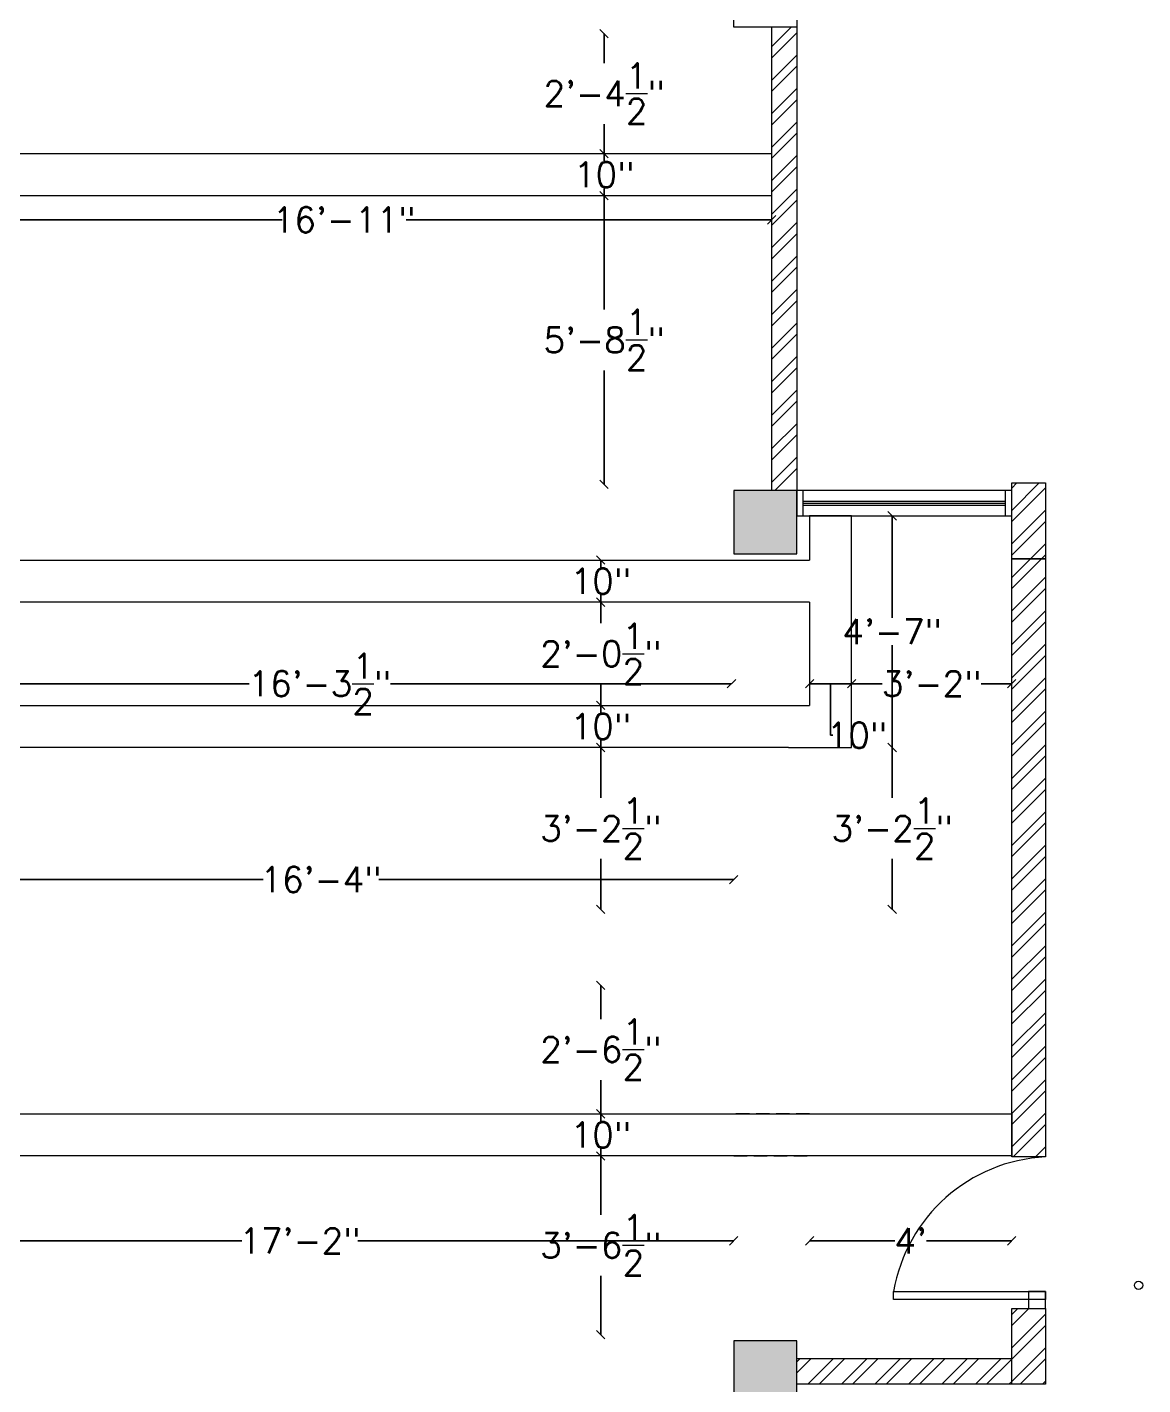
# Model space of a CAD drawing. Header units: inches. Extents: x 111501 to 134888, y 46021 to 52102.
# Drawn here: x 118326.3 to 118591.1, y 47638.9 to 47961.3 of the extents above; entities that cross this region are included whole.
import ezdxf

# ---------------------------------------------------------------- set-up
doc = ezdxf.new("R2010")
doc.units = ezdxf.units.IN
doc.header["$MEASUREMENT"] = 0
doc.linetypes.add('HIDDEN2', pattern=[4.7625, 3.175, -1.5875])
for name, color, linetype, lineweight in [('column', 252, 'Continuous', 9), ('dimension', 250, 'Continuous', 0), ('DOOR', 1, 'Continuous', 0), ('wall', 7, 'Continuous', 9), ('window', 140, 'Continuous', 15)]:
    doc.layers.add(name, color=color, linetype=linetype, lineweight=lineweight)
doc.layers.add('false ceiling', color=5, linetype='Continuous')
doc.styles.get("Standard").update_dxf_attribs({"font": 'txt.shx', "height": 6})
doc.dimstyles.new('Standard$0', dxfattribs={"dimtxt": 4, "dimasz": 2, "dimexe": 0.125, "dimexo": 0.125, "dimgap": 0.25, "dimtad": 0, "dimtih": 1, "dimtoh": 1, "dimdec": 1, "dimlfac": -1, "dimzin": 0, "dimdsep": 46, "dimlunit": 4, "dimtxsty": 'Standard', "dimblk": 'OBLIQUE', "dimblk1": 'DOTSMALL', "dimblk2": 'DOTSMALL', "dimcen": 0, "dimse1": 1, "dimse2": 1, "dimadec": 0, "dimazin": 0, "dimtfac": 1, "dimtdec": 1, "dimtofl": 0, "dimtmove": 0, "dimatfit": 3, "dimfxl": 1, "dimtolj": 1, "dimtzin": 0, "dimarcsym": 0})
pattern_1 = [(45, (19179.7154, 650.7016), (-3.97747564, 3.97747564), []), (45, (19182.367, 650.7016), (-3.97747564, 3.97747564), [])]

# ---------------------------------------------------------------- blocks, each defined once
blk = doc.blocks.new('_Oblique')
at = {"color": 0, "linetype": 'ByBlock', "lineweight": -2}
blk.add_line((-0.5, -0.5), (0.5, 0.5), dxfattribs=at)
blk = doc.blocks.new('*D703')
at = {"layer": 'Defpoints', "color": 0, "transparency": 16777216}
for p in [(118486.48, 47959.73), (118463.23, 47931.23), (118486.48, 47931.23)]:
    blk.add_point(p, dxfattribs=at)
at = {"layer": 'dimension', "color": 0, "lineweight": -2, "transparency": 16777216}
for p, q in [((118463.23, 47959.73), (118463.23, 47952.73)), ((118463.23, 47931.23), (118463.23, 47938.23))]:
    blk.add_line(p, q, dxfattribs=at)
at = {"layer": 'dimension', "color": 0, "lineweight": -2, "transparency": 16777216, "xscale": 2, "yscale": 2, "zscale": 2}
for p, rotation in [((118463.23, 47959.73), 90), ((118463.23, 47931.23), 270)]:
    blk.add_blockref('_Oblique', p, dxfattribs=dict(at, rotation=rotation))
at = {"layer": 'dimension', "color": 0, "lineweight": 5, "transparency": 16777216, "insert": (118463.23, 47945.48), "char_height": 6, "attachment_point": 5}
blk.add_mtext('\\A1;2\'-4{\\H1.000000x;\\S1/2;}"', dxfattribs=at)
blk = doc.blocks.new('_DOTSMALL')
at = {"color": 0, "linetype": 'ByBlock', "lineweight": -2, "const_width": 0.5}
blk.add_lwpolyline([(-0.0625, 0, 1), (0.0625, 0, 1)], format="xyb", close=True, dxfattribs=at)
blk = doc.blocks.new('*D704')
at = {"layer": 'Defpoints', "color": 0, "lineweight": 5, "transparency": 16777216}
for p in [(118486.48, 47931.23), (118463.23, 47921.23), (118490.23, 47921.23)]:
    blk.add_point(p, dxfattribs=at)
at = {"layer": 'dimension', "color": 0, "lineweight": -2, "transparency": 16777216}
for p, q in [((118463.23, 47931.23), (118463.23, 47929.48)), ((118463.23, 47921.23), (118463.23, 47922.98))]:
    blk.add_line(p, q, dxfattribs=at)
at = {"layer": 'dimension', "color": 0, "lineweight": -2, "transparency": 16777216, "xscale": 2, "yscale": 2, "zscale": 2}
for p, rotation in [((118463.23, 47931.23), 90), ((118463.23, 47921.23), 270)]:
    blk.add_blockref('_Oblique', p, dxfattribs=dict(at, rotation=rotation))
at = {"layer": 'dimension', "color": 0, "lineweight": 5, "transparency": 16777216, "insert": (118463.23, 47926.23), "char_height": 6, "attachment_point": 5}
blk.add_mtext('\\A1;10"', dxfattribs=at)
blk = doc.blocks.new('*D705')
at = {"layer": 'Defpoints', "color": 0, "lineweight": 5, "transparency": 16777216}
for p in [(118490.23, 47921.23), (118463.23, 47852.73), (118488.73, 47852.73)]:
    blk.add_point(p, dxfattribs=at)
at = {"layer": 'dimension', "color": 0, "lineweight": -2, "transparency": 16777216}
for p, q in [((118463.23, 47921.23), (118463.23, 47894.23)), ((118463.23, 47852.73), (118463.23, 47879.73))]:
    blk.add_line(p, q, dxfattribs=at)
at = {"layer": 'dimension', "color": 0, "lineweight": -2, "transparency": 16777216, "xscale": 2, "yscale": 2, "zscale": 2}
for p, rotation in [((118463.23, 47921.23), 90), ((118463.23, 47852.73), 270)]:
    blk.add_blockref('_Oblique', p, dxfattribs=dict(at, rotation=rotation))
at = {"layer": 'dimension', "color": 0, "lineweight": 5, "transparency": 16777216, "insert": (118463.23, 47886.98), "char_height": 6, "attachment_point": 5}
blk.add_mtext('\\A1;5\'-8{\\H1.000000x;\\S1/2;}"', dxfattribs=at)
blk = doc.blocks.new('*D706')
at = {"layer": 'Defpoints', "color": 0, "transparency": 16777216}
for p in [(118300.01, 47914.39), (118503.01, 47915.51), (118503.01, 47914.39)]:
    blk.add_point(p, dxfattribs=at)
at = {"layer": 'dimension', "color": 0, "lineweight": -2, "transparency": 16777216}
for p, q in [((118300.01, 47915.51), (118386.76, 47915.51)), ((118503.01, 47915.51), (118416.26, 47915.51))]:
    blk.add_line(p, q, dxfattribs=at)
at = {"layer": 'dimension', "color": 0, "lineweight": -2, "transparency": 16777216, "xscale": 2, "yscale": 2, "zscale": 2, "rotation": 180}
blk.add_blockref('_Oblique', (118300.01, 47915.51), dxfattribs=at)
at = {"layer": 'dimension', "color": 0, "lineweight": -2, "transparency": 16777216, "xscale": 2, "yscale": 2, "zscale": 2}
blk.add_blockref('_Oblique', (118503.01, 47915.51), dxfattribs=at)
at = {"layer": 'dimension', "color": 0, "lineweight": 5, "transparency": 16777216, "insert": (118401.51, 47915.51), "char_height": 6, "attachment_point": 5}
blk.add_mtext('\\A1;16\'-11"', dxfattribs=at)
blk = doc.blocks.new('*D721')
at = {"layer": 'Defpoints', "color": 0, "lineweight": 5, "transparency": 16777216}
for p in [(118298.01, 47776.48), (118494.01, 47768.98), (118494.01, 47758.86)]:
    blk.add_point(p, dxfattribs=at)
at = {"layer": 'dimension', "color": 0, "lineweight": -2, "transparency": 16777216}
for p, q in [((118298.01, 47758.86), (118382.26, 47758.86)), ((118494.01, 47758.86), (118409.76, 47758.86))]:
    blk.add_line(p, q, dxfattribs=at)
at = {"layer": 'dimension', "color": 0, "lineweight": -2, "transparency": 16777216, "xscale": 2, "yscale": 2, "zscale": 2, "rotation": 180}
blk.add_blockref('_Oblique', (118298.01, 47758.86), dxfattribs=at)
at = {"layer": 'dimension', "color": 0, "lineweight": -2, "transparency": 16777216, "xscale": 2, "yscale": 2, "zscale": 2}
blk.add_blockref('_Oblique', (118494.01, 47758.86), dxfattribs=at)
at = {"layer": 'dimension', "color": 0, "lineweight": 5, "transparency": 16777216, "insert": (118396.01, 47758.86), "char_height": 6, "attachment_point": 5}
blk.add_mtext('\\A1;16\'-4"', dxfattribs=at)
blk = doc.blocks.new('*D725')
at = {"layer": 'Defpoints', "color": 0, "transparency": 16777216}
for p in [(118471.07, 47834.73), (118462.44, 47824.73), (118471.07, 47824.73)]:
    blk.add_point(p, dxfattribs=at)
at = {"layer": 'dimension', "color": 0, "lineweight": -2, "transparency": 16777216}
for p, q in [((118462.44, 47834.73), (118462.44, 47832.98)), ((118462.44, 47824.73), (118462.44, 47826.48))]:
    blk.add_line(p, q, dxfattribs=at)
at = {"layer": 'dimension', "color": 0, "lineweight": -2, "transparency": 16777216, "xscale": 2, "yscale": 2, "zscale": 2}
for p, rotation in [((118462.44, 47834.73), 90), ((118462.44, 47824.73), 270)]:
    blk.add_blockref('_Oblique', p, dxfattribs=dict(at, rotation=rotation))
at = {"layer": 'dimension', "color": 0, "lineweight": 5, "transparency": 16777216, "insert": (118462.44, 47829.73), "char_height": 6, "attachment_point": 5}
blk.add_mtext('\\A1;10"', dxfattribs=at)
blk = doc.blocks.new('*D726')
at = {"layer": 'Defpoints', "color": 0, "lineweight": 5, "transparency": 16777216}
for p in [(118471.07, 47824.73), (118462.44, 47800.23), (118483.82, 47800.23)]:
    blk.add_point(p, dxfattribs=at)
at = {"layer": 'dimension', "color": 0, "lineweight": -2, "transparency": 16777216}
for p, q in [((118462.44, 47824.73), (118462.44, 47819.73)), ((118462.44, 47800.23), (118462.44, 47805.23))]:
    blk.add_line(p, q, dxfattribs=at)
at = {"layer": 'dimension', "color": 0, "lineweight": -2, "transparency": 16777216, "xscale": 2, "yscale": 2, "zscale": 2}
for p, rotation in [((118462.44, 47824.73), 90), ((118462.44, 47800.23), 270)]:
    blk.add_blockref('_Oblique', p, dxfattribs=dict(at, rotation=rotation))
at = {"layer": 'dimension', "color": 0, "lineweight": 5, "transparency": 16777216, "insert": (118462.44, 47812.48), "char_height": 6, "attachment_point": 5}
blk.add_mtext('\\A1;2\'-0{\\H1.000000x;\\S1/2;}"', dxfattribs=at)
blk = doc.blocks.new('*D727')
at = {"layer": 'Defpoints', "color": 0, "lineweight": 5, "transparency": 16777216}
for p in [(118483.82, 47800.23), (118462.44, 47790.23), (118483.44, 47790.23)]:
    blk.add_point(p, dxfattribs=at)
at = {"layer": 'dimension', "color": 0, "lineweight": -2, "transparency": 16777216}
for p, q in [((118462.44, 47800.23), (118462.44, 47798.48)), ((118462.44, 47790.23), (118462.44, 47791.98))]:
    blk.add_line(p, q, dxfattribs=at)
at = {"layer": 'dimension', "color": 0, "lineweight": -2, "transparency": 16777216, "xscale": 2, "yscale": 2, "zscale": 2}
for p, rotation in [((118462.44, 47800.23), 90), ((118462.44, 47790.23), 270)]:
    blk.add_blockref('_Oblique', p, dxfattribs=dict(at, rotation=rotation))
at = {"layer": 'dimension', "color": 0, "lineweight": 5, "transparency": 16777216, "insert": (118462.44, 47795.23), "char_height": 6, "attachment_point": 5}
blk.add_mtext('\\A1;10"', dxfattribs=at)
blk = doc.blocks.new('*D728')
at = {"layer": 'Defpoints', "color": 0, "lineweight": 5, "transparency": 16777216}
for p in [(118483.44, 47790.23), (118462.44, 47751.77), (118481.34, 47751.77)]:
    blk.add_point(p, dxfattribs=at)
at = {"layer": 'dimension', "color": 0, "lineweight": -2, "transparency": 16777216}
for p, q in [((118462.44, 47790.23), (118462.44, 47778.25)), ((118462.44, 47751.77), (118462.44, 47763.75))]:
    blk.add_line(p, q, dxfattribs=at)
at = {"layer": 'dimension', "color": 0, "lineweight": -2, "transparency": 16777216, "xscale": 2, "yscale": 2, "zscale": 2}
for p, rotation in [((118462.44, 47790.23), 90), ((118462.44, 47751.77), 270)]:
    blk.add_blockref('_Oblique', p, dxfattribs=dict(at, rotation=rotation))
at = {"layer": 'dimension', "color": 0, "lineweight": 5, "transparency": 16777216, "insert": (118462.44, 47771), "char_height": 6, "attachment_point": 5}
blk.add_mtext('\\A1;3\'-2{\\H1.000000x;\\S1/2;}"', dxfattribs=at)
blk = doc.blocks.new('*D729')
at = {"layer": 'Defpoints', "color": 0, "lineweight": 5, "transparency": 16777216}
for p in [(118463.57, 47693.23), (118462.44, 47650.81), (118467.69, 47650.81)]:
    blk.add_point(p, dxfattribs=at)
at = {"layer": 'dimension', "color": 0, "lineweight": -2, "transparency": 16777216}
for p, q in [((118462.44, 47693.23), (118462.44, 47679.27)), ((118462.44, 47650.81), (118462.44, 47664.77))]:
    blk.add_line(p, q, dxfattribs=at)
at = {"layer": 'dimension', "color": 0, "lineweight": -2, "transparency": 16777216, "xscale": 2, "yscale": 2, "zscale": 2}
for p, rotation in [((118462.44, 47693.23), 90), ((118462.44, 47650.81), 270)]:
    blk.add_blockref('_Oblique', p, dxfattribs=dict(at, rotation=rotation))
at = {"layer": 'dimension', "color": 0, "lineweight": 5, "transparency": 16777216, "insert": (118462.44, 47672.02), "char_height": 6, "attachment_point": 5}
blk.add_mtext('\\A1;3\'-6{\\H1.000000x;\\S1/2;}"', dxfattribs=at)
blk = doc.blocks.new('*D730')
at = {"layer": 'Defpoints', "color": 0, "transparency": 16777216}
for p in [(118298.01, 47812.48), (118493.48, 47812.48), (118493.48, 47805.37)]:
    blk.add_point(p, dxfattribs=at)
at = {"layer": 'dimension', "color": 0, "lineweight": -2, "transparency": 16777216}
for p, q in [((118298.01, 47805.37), (118378.99, 47805.37)), ((118493.48, 47805.37), (118412.49, 47805.37))]:
    blk.add_line(p, q, dxfattribs=at)
at = {"layer": 'dimension', "color": 0, "lineweight": -2, "transparency": 16777216, "xscale": 2, "yscale": 2, "zscale": 2, "rotation": 180}
blk.add_blockref('_Oblique', (118298.01, 47805.37), dxfattribs=at)
at = {"layer": 'dimension', "color": 0, "lineweight": -2, "transparency": 16777216, "xscale": 2, "yscale": 2, "zscale": 2}
blk.add_blockref('_Oblique', (118493.48, 47805.37), dxfattribs=at)
at = {"layer": 'dimension', "color": 0, "lineweight": 5, "transparency": 16777216, "insert": (118395.74, 47805.37), "char_height": 6, "attachment_point": 5}
blk.add_mtext('\\A1;16\'-3{\\H1.000000x;\\S1/2;}"', dxfattribs=at)
blk = doc.blocks.new('*D731')
at = {"layer": 'Defpoints', "color": 0, "lineweight": 5, "transparency": 16777216}
for p in [(118522.01, 47821), (118512.01, 47812.48), (118522.01, 47805.37)]:
    blk.add_point(p, dxfattribs=at)
at = {"layer": 'dimension', "color": 0, "lineweight": -2, "transparency": 16777216}
for p, q in [((118512.01, 47805.37), (118522.01, 47805.37)), ((118517.01, 47805.37), (118517.01, 47793.12)), ((118517.01, 47793.12), (118517.51, 47793.12))]:
    blk.add_line(p, q, dxfattribs=at)
at = {"layer": 'dimension', "color": 0, "lineweight": -2, "transparency": 16777216, "xscale": 2, "yscale": 2, "zscale": 2, "rotation": 180}
blk.add_blockref('_Oblique', (118512.01, 47805.37), dxfattribs=at)
at = {"layer": 'dimension', "color": 0, "lineweight": -2, "transparency": 16777216, "xscale": 2, "yscale": 2, "zscale": 2}
blk.add_blockref('_Oblique', (118522.01, 47805.37), dxfattribs=at)
at = {"layer": 'dimension', "color": 0, "lineweight": 5, "transparency": 16777216, "insert": (118523.26, 47793.12), "char_height": 6, "attachment_point": 5}
blk.add_mtext('\\A1;10"', dxfattribs=at)
blk = doc.blocks.new('*D732')
at = {"layer": 'Defpoints', "color": 0, "lineweight": 5, "transparency": 16777216}
for p in [(118560.01, 47824.49), (118522.01, 47821), (118560.01, 47805.37)]:
    blk.add_point(p, dxfattribs=at)
at = {"layer": 'dimension', "color": 0, "lineweight": -2, "transparency": 16777216}
for p, q in [((118522.01, 47805.37), (118529.26, 47805.37)), ((118560.01, 47805.37), (118552.76, 47805.37))]:
    blk.add_line(p, q, dxfattribs=at)
at = {"layer": 'dimension', "color": 0, "lineweight": -2, "transparency": 16777216, "xscale": 2, "yscale": 2, "zscale": 2, "rotation": 180}
blk.add_blockref('_Oblique', (118522.01, 47805.37), dxfattribs=at)
at = {"layer": 'dimension', "color": 0, "lineweight": -2, "transparency": 16777216, "xscale": 2, "yscale": 2, "zscale": 2}
blk.add_blockref('_Oblique', (118560.01, 47805.37), dxfattribs=at)
at = {"layer": 'dimension', "color": 0, "lineweight": 5, "transparency": 16777216, "insert": (118541.01, 47805.37), "char_height": 6, "attachment_point": 5}
blk.add_mtext('\\A1;3\'-2"', dxfattribs=at)
blk = doc.blocks.new('*D1124')
at = {"layer": 'Defpoints', "color": 0, "lineweight": 5, "transparency": 16777216}
for p in [(118458.9, 47703.23), (118462.44, 47703.23), (118463.57, 47693.23)]:
    blk.add_point(p, dxfattribs=at)
at = {"layer": 'dimension', "color": 0, "lineweight": -2, "transparency": 16777216}
for p, q in [((118462.44, 47703.23), (118462.44, 47701.48)), ((118462.44, 47693.23), (118462.44, 47694.98))]:
    blk.add_line(p, q, dxfattribs=at)
at = {"layer": 'dimension', "color": 0, "lineweight": -2, "transparency": 16777216, "xscale": 2, "yscale": 2, "zscale": 2}
for p, rotation in [((118462.44, 47703.23), 90), ((118462.44, 47693.23), 270)]:
    blk.add_blockref('_Oblique', p, dxfattribs=dict(at, rotation=rotation))
at = {"layer": 'dimension', "color": 0, "lineweight": 5, "transparency": 16777216, "insert": (118462.44, 47698.23), "char_height": 6, "attachment_point": 5}
blk.add_mtext('\\A1;10"', dxfattribs=at)
blk = doc.blocks.new('*D1125')
at = {"layer": 'Defpoints', "color": 0, "lineweight": 5, "transparency": 16777216}
for p in [(118462.44, 47733.77), (118470.26, 47733.77), (118458.9, 47703.23)]:
    blk.add_point(p, dxfattribs=at)
at = {"layer": 'dimension', "color": 0, "lineweight": -2, "transparency": 16777216}
for p, q in [((118462.44, 47733.77), (118462.44, 47725.75)), ((118462.44, 47703.23), (118462.44, 47711.25))]:
    blk.add_line(p, q, dxfattribs=at)
at = {"layer": 'dimension', "color": 0, "lineweight": -2, "transparency": 16777216, "xscale": 2, "yscale": 2, "zscale": 2}
for p, rotation in [((118462.44, 47733.77), 90), ((118462.44, 47703.23), 270)]:
    blk.add_blockref('_Oblique', p, dxfattribs=dict(at, rotation=rotation))
at = {"layer": 'dimension', "color": 0, "lineweight": 5, "transparency": 16777216, "insert": (118462.44, 47718.5), "char_height": 6, "attachment_point": 5}
blk.add_mtext('\\A1;2\'-6{\\H1.000000x;\\S1/2;}"', dxfattribs=at)
blk = doc.blocks.new('*D1370')
at = {"layer": 'Defpoints', "color": 0, "lineweight": 5, "transparency": 16777216}
for p in [(118288.01, 47693.23), (118494.01, 47688.87), (118494.01, 47673.08)]:
    blk.add_point(p, dxfattribs=at)
at = {"layer": 'dimension', "color": 0, "lineweight": -2, "transparency": 16777216}
for p, q in [((118288.01, 47673.08), (118377.26, 47673.08)), ((118494.01, 47673.08), (118404.76, 47673.08))]:
    blk.add_line(p, q, dxfattribs=at)
at = {"layer": 'dimension', "color": 0, "lineweight": -2, "transparency": 16777216, "xscale": 2, "yscale": 2, "zscale": 2, "rotation": 180}
blk.add_blockref('_Oblique', (118288.01, 47673.08), dxfattribs=at)
at = {"layer": 'dimension', "color": 0, "lineweight": -2, "transparency": 16777216, "xscale": 2, "yscale": 2, "zscale": 2}
blk.add_blockref('_Oblique', (118494.01, 47673.08), dxfattribs=at)
at = {"layer": 'dimension', "color": 0, "lineweight": 5, "transparency": 16777216, "insert": (118391.01, 47673.08), "char_height": 6, "attachment_point": 5}
blk.add_mtext('\\A1;17\'-2"', dxfattribs=at)
blk = doc.blocks.new('*D1371')
at = {"layer": 'Defpoints', "color": 0, "lineweight": 5, "transparency": 16777216}
for p in [(118560.01, 47698.23), (118512.01, 47691.54), (118560.01, 47673.08)]:
    blk.add_point(p, dxfattribs=at)
at = {"layer": 'dimension', "color": 0, "lineweight": -2, "transparency": 16777216}
for p, q in [((118512.01, 47673.08), (118532.26, 47673.08)), ((118560.01, 47673.08), (118539.76, 47673.08))]:
    blk.add_line(p, q, dxfattribs=at)
at = {"layer": 'dimension', "color": 0, "lineweight": -2, "transparency": 16777216, "xscale": 2, "yscale": 2, "zscale": 2, "rotation": 180}
blk.add_blockref('_Oblique', (118512.01, 47673.08), dxfattribs=at)
at = {"layer": 'dimension', "color": 0, "lineweight": -2, "transparency": 16777216, "xscale": 2, "yscale": 2, "zscale": 2}
blk.add_blockref('_Oblique', (118560.01, 47673.08), dxfattribs=at)
at = {"layer": 'dimension', "color": 0, "lineweight": 5, "transparency": 16777216, "insert": (118536.01, 47673.08), "char_height": 6, "attachment_point": 5}
blk.add_mtext("\\A1;4'", dxfattribs=at)
blk = doc.blocks.new('*D1572')
at = {"layer": 'Defpoints', "color": 0, "transparency": 16777216}
for p in [(118522.01, 47845.23), (118522.01, 47790.23), (118531.62, 47790.23)]:
    blk.add_point(p, dxfattribs=at)
at = {"layer": 'dimension', "color": 0, "lineweight": -2, "transparency": 16777216}
for p, q in [((118531.62, 47845.23), (118531.62, 47820.98)), ((118531.62, 47790.23), (118531.62, 47814.48))]:
    blk.add_line(p, q, dxfattribs=at)
at = {"layer": 'dimension', "color": 0, "lineweight": -2, "transparency": 16777216, "xscale": 2, "yscale": 2, "zscale": 2}
for p, rotation in [((118531.62, 47845.23), 90), ((118531.62, 47790.23), 270)]:
    blk.add_blockref('_Oblique', p, dxfattribs=dict(at, rotation=rotation))
at = {"layer": 'dimension', "color": 0, "lineweight": 5, "transparency": 16777216, "insert": (118531.62, 47817.73), "char_height": 6, "attachment_point": 5}
blk.add_mtext('\\A1;4\'-7"', dxfattribs=at)
blk = doc.blocks.new('*D1573')
at = {"layer": 'Defpoints', "color": 0, "transparency": 16777216}
for p in [(118522.01, 47790.23), (118522.01, 47751.77), (118531.62, 47751.77)]:
    blk.add_point(p, dxfattribs=at)
at = {"layer": 'dimension', "color": 0, "lineweight": -2, "transparency": 16777216}
for p, q in [((118531.62, 47790.23), (118531.62, 47778.25)), ((118531.62, 47751.77), (118531.62, 47763.75))]:
    blk.add_line(p, q, dxfattribs=at)
at = {"layer": 'dimension', "color": 0, "lineweight": -2, "transparency": 16777216, "xscale": 2, "yscale": 2, "zscale": 2}
for p, rotation in [((118531.62, 47790.23), 90), ((118531.62, 47751.77), 270)]:
    blk.add_blockref('_Oblique', p, dxfattribs=dict(at, rotation=rotation))
at = {"layer": 'dimension', "color": 0, "lineweight": 5, "transparency": 16777216, "insert": (118531.62, 47771), "char_height": 6, "attachment_point": 5}
blk.add_mtext('\\A1;3\'-2{\\H1.000000x;\\S1/2;}"', dxfattribs=at)

msp = doc.modelspace()

# ---------------------------------------------------------------- hatches: boundary and pattern name
at = {"layer": 'column'}
h = msp.add_hatch(color=256, dxfattribs=at)
h.paths.add_polyline_path([(118509.01, 47847.28), (118509.01, 47836.28), (118498.01, 47836.28), (118498.01, 47847.28)])
h.paths.add_polyline_path([(118498.01, 47847.28), (118498.01, 47851.28), (118509.01, 47851.28), (118509.01, 47847.28)])
h.paths.add_polyline_path([(118498.01, 47836.28), (118494.01, 47836.28), (118494.01, 47847.28), (118498.01, 47847.28)])
h.paths.add_polyline_path([(118494.01, 47851.28), (118498.01, 47851.28), (118498.01, 47847.28), (118494.01, 47847.28)])
h = msp.add_hatch(color=256, dxfattribs=at)
h.paths.add_polyline_path([(118509.01, 47645.36), (118509.01, 47634.36), (118498.01, 47634.36), (118498.01, 47645.36)])
h.paths.add_polyline_path([(118498.01, 47645.36), (118498.01, 47649.36), (118509.01, 47649.36), (118509.01, 47645.36)])
h.paths.add_polyline_path([(118498.01, 47634.36), (118494.01, 47634.36), (118494.01, 47645.36), (118498.01, 47645.36)])
h.paths.add_polyline_path([(118494.01, 47649.36), (118498.01, 47649.36), (118498.01, 47645.36), (118494.01, 47645.36)])
at = {"layer": 'wall', "lineweight": 5}
h = msp.add_hatch(dxfattribs=at)
h.set_pattern_fill('ANSI32', color=256, scale=15, style=0)
h.set_pattern_definition(pattern_1)
h.paths.add_polyline_path([(118503.01, 48180.16), (118509.01, 48180.16), (118509.01, 48369.09), (118503.01, 48369.09)])
h.paths.add_polyline_path([(118503.01, 47976.23), (118509.01, 47976.23), (118509.01, 48165.16), (118503.01, 48165.16)])
h.paths.add_polyline_path([(118503.01, 48384.09), (118509.01, 48384.09), (118509.01, 48569.01), (118503.01, 48569.01)])
h.paths.add_polyline_path([(118503.01, 47851.23), (118509.01, 47851.23), (118509.01, 47961.23), (118503.01, 47961.23)])
h = msp.add_hatch(dxfattribs=at)
h.set_pattern_fill('ANSI32', color=256, scale=15, style=0)
h.set_pattern_definition(pattern_1)
h.paths.add_polyline_path([(118560.01, 47763.81), (118560.01, 47766.95), (118560.01, 47835.04), (118568.01, 47835.04), (118568.01, 47693.04), (118560.01, 47693.04), (118560.01, 47715.81), (118560.06, 47715.81)])
h.paths.add_polyline_path([(118560.01, 47639.04), (118568.01, 47639.04), (118568.01, 47657.04), (118564.01, 47657.04), (118560.01, 47657.04), (118560.01, 47645.04)])
h.paths.add_polyline_path([(118560.01, 47835.04), (118568.01, 47835.04), (118568.01, 47853.04), (118560.01, 47853.04), (118560.01, 47851.23), (118560.01, 47845.23)])
h = msp.add_hatch(dxfattribs=at)
h.set_pattern_fill('ANSI32', color=256, scale=15, style=0)
h.set_pattern_definition(pattern_1)
h.paths.add_polyline_path([(118560.01, 47639.04), (118560.01, 47645.04), (118509.01, 47645.04), (118509.01, 47639.04)])

# ---------------------------------------------------------------- linework, layer by layer
at = {"layer": 'column'}
for points in [[(118494.01, 47976.23), (118509.01, 47976.23), (118509.01, 47961.23), (118494.01, 47961.23)], [(118509.01, 47851.23), (118494.01, 47851.23), (118494.01, 47836.23), (118509.01, 47836.23)], [(118509.01, 47649.31), (118494.01, 47649.31), (118494.01, 47634.31), (118509.01, 47634.31)]]:
    msp.add_lwpolyline(points, close=True, dxfattribs=at)
at = {"layer": 'dimension', "lineweight": 5}
msp.add_circle((118590.14, 47662.52), 1, dxfattribs=at)
at = {"layer": 'DOOR', "color": 5, "linetype": 'Continuous', "lineweight": 0}
for points in [[(118568.01, 47661.04), (118568.01, 47659.19), (118531.97, 47659.19), (118531.97, 47661.04)], [(118568.01, 47657.04), (118568.01, 47661.04), (118564.01, 47661.04), (118564.01, 47657.04)]]:
    msp.add_lwpolyline(points, close=True, dxfattribs=at)
msp.add_arc((118569.9, 47654.57, -0.46), 38.48, 92.8139, 170.3269, dxfattribs=at)
at = {"layer": 'false ceiling', "lineweight": 5}
msp.add_lwpolyline([(118300.01, 47931.23), (118503.01, 47931.23), (118503.01, 47921.23), (118300.01, 47921.23)], close=True, dxfattribs=at)
for points in [[(118507.01, 47790.23), (118522.01, 47790.23), (118522.01, 47845.23), (118512.01, 47845.23), (118512.01, 47834.73)], [(118298.01, 47834.73), (118512.01, 47834.73)], [(118512.01, 47824.73), (118298.01, 47824.73)], [(118512.01, 47824.73), (118512.01, 47800.23)], [(118298.01, 47800.23), (118512.01, 47800.23)], [(118507.01, 47790.23), (118298.01, 47790.23)], [(118298.01, 47703.23), (118560.01, 47703.23), (118560.01, 47693.23), (118298.01, 47693.23)]]:
    msp.add_lwpolyline(points, dxfattribs=at)
at = {"layer": 'false ceiling', "linetype": 'HIDDEN2', "lineweight": 5}
for points in [[(118512.01, 47703.23), (118494.01, 47703.23)], [(118494.01, 47693.23), (118512.01, 47693.23)]]:
    msp.add_lwpolyline(points, dxfattribs=at)
at = {"layer": 'wall'}
for p, q in [((118503.01, 47961.23), (118503.01, 47851.23)), ((118509.01, 47961.23), (118509.01, 47851.23)), ((118509.01, 47845.23), (118560.01, 47845.23)), ((118560.01, 47645.04), (118509.01, 47645.04)), ((118560.01, 47639.04), (118509.01, 47639.04))]:
    msp.add_line(p, q, dxfattribs=at)
at = {"layer": 'wall', "lineweight": 5}
for points in [[(118568.01, 47835.04), (118560.01, 47835.04), (118560.01, 47853.04), (118568.01, 47853.04)], [(118568.01, 47693.04), (118560.01, 47693.04), (118560.01, 47835.04), (118568.01, 47835.04)]]:
    msp.add_lwpolyline(points, close=True, dxfattribs=at)
at = {"layer": 'wall'}
for points in [[(118509.01, 47845.23), (118560.01, 47845.23), (118560.01, 47851.23), (118509.01, 47851.23)], [(118568.01, 47639.04), (118560.01, 47639.04), (118560.01, 47657.04), (118568.01, 47657.04)]]:
    msp.add_lwpolyline(points, close=True, dxfattribs=at)
for points in [[(118510.51, 47845.23), (118510.51, 47851.23)], [(118558.51, 47845.23), (118558.51, 47851.23)]]:
    msp.add_lwpolyline(points, dxfattribs=at)
at = {"layer": 'window', "lineweight": 5}
for p, q in [((118510.51, 47848.73), (118558.51, 47848.73)), ((118510.51, 47848.23), (118558.51, 47848.23)), ((118510.51, 47847.73), (118558.51, 47847.73))]:
    msp.add_line(p, q, dxfattribs=at)

# ---------------------------------------------------------------- dimensions: what is measured, and where the dimension line sits
at = {"layer": 'dimension', "lineweight": 5}
for base, p1, p2, picture, middle in [((118463.23, 47931.23), (118486.48, 47959.73), (118486.48, 47931.23), '*D703', (118463.23, 47945.48)), ((118531.62, 47790.23), (118522.01, 47845.23), (118522.01, 47790.23), '*D1572', (118531.62, 47817.73)), ((118462.44, 47824.73), (118471.07, 47834.73), (118471.07, 47824.73), '*D725', (118462.44, 47829.73)), ((118531.62, 47751.77), (118522.01, 47790.23), (118522.01, 47751.77), '*D1573', (118531.62, 47771))]:
    dim = msp.add_linear_dim(base=base, p1=p1, p2=p2, angle=90, dimstyle='Standard$0', dxfattribs=at)
    dim.commit()
    dim.dimension.update_dxf_attribs({"geometry": picture, "text_midpoint": middle})
for base, p1, p2, picture, middle in [((118463.23, 47921.23), (118486.48, 47931.23), (118490.23, 47921.23), '*D704', (118463.23, 47926.23)), ((118463.23, 47852.73), (118490.23, 47921.23), (118488.73, 47852.73), '*D705', (118463.23, 47886.98)), ((118462.44, 47800.23), (118471.07, 47824.73), (118483.82, 47800.23), '*D726', (118462.44, 47812.48)), ((118462.44, 47790.23), (118483.82, 47800.23), (118483.44, 47790.23), '*D727', (118462.44, 47795.23)), ((118462.44, 47751.77), (118483.44, 47790.23), (118481.34, 47751.77), '*D728', (118462.44, 47771)), ((118462.44, 47733.77), (118458.9, 47703.23), (118470.26, 47733.77), '*D1125', (118462.44, 47718.5)), ((118462.44, 47703.23), (118463.57, 47693.23), (118458.9, 47703.23), '*D1124', (118462.44, 47698.23)), ((118462.44, 47650.81), (118463.57, 47693.23), (118467.69, 47650.81), '*D729', (118462.44, 47672.02))]:
    dim = msp.add_linear_dim(base=base, p1=p1, p2=p2, angle=90, dimstyle='Standard$0', override={"dimtmove": 1}, dxfattribs=at)
    dim.commit()
    dim.dimension.update_dxf_attribs({"geometry": picture, "text_midpoint": middle})
dim = msp.add_linear_dim(base=(118503.01, 47915.51), p1=(118300.01, 47914.39), p2=(118503.01, 47914.39), dimstyle='Standard$0', dxfattribs=at)
dim.commit()
dim.dimension.update_dxf_attribs({"geometry": '*D706', "text_midpoint": (118401.51, 47915.51), "dimtype": 160})
for base, p1, p2, picture, middle in [((118560.01, 47805.37), (118522.01, 47821), (118560.01, 47824.49), '*D732', (118541.01, 47805.37)), ((118522.01, 47805.37), (118512.01, 47812.48), (118522.01, 47821), '*D731', (118517.76, 47793.12)), ((118494.01, 47758.86), (118298.01, 47776.48), (118494.01, 47768.98), '*D721', (118396.01, 47758.86)), ((118560.01, 47673.08), (118512.01, 47691.54), (118560.01, 47698.23), '*D1371', (118536.01, 47673.08)), ((118494.01, 47673.08), (118288.01, 47693.23), (118494.01, 47688.87), '*D1370', (118391.01, 47673.08))]:
    dim = msp.add_linear_dim(base=base, p1=p1, p2=p2, dimstyle='Standard$0', override={"dimtmove": 1}, dxfattribs=at)
    dim.commit()
    dim.dimension.update_dxf_attribs({"geometry": picture, "text_midpoint": middle})
dim = msp.add_linear_dim(base=(118493.48, 47805.37), p1=(118298.01, 47812.48), p2=(118493.48, 47812.48), dimstyle='Standard$0', dxfattribs=at)
dim.commit()
dim.dimension.update_dxf_attribs({"geometry": '*D730', "text_midpoint": (118395.74, 47805.37)})

doc.saveas('drawing.dxf')
